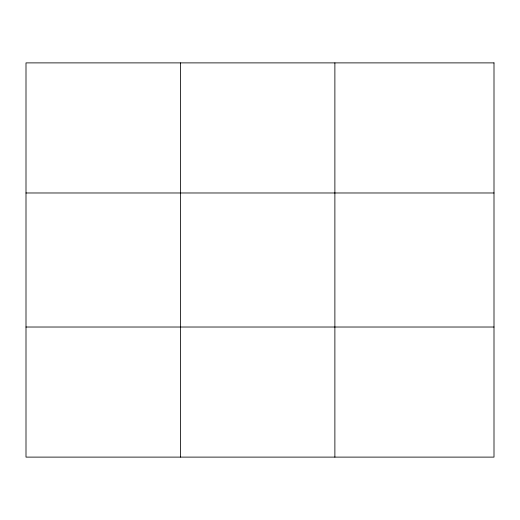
<?xml version="1.0" encoding="UTF-8"?>
<svg xmlns="http://www.w3.org/2000/svg" width="520" height="520" viewBox="0 0 520 520"><rect width="100%" height="100%" fill="white"/><g stroke="black" fill="none" stroke-linecap="round" stroke-linejoin="round"><path stroke-width="0.78" d="M180.44 62.888L180.44 457.113M334.88 62.888L334.88 457.113M26 192.978L494 192.978M26 327.022L494 327.022M494 62.888L494 457.113L26 457.113L26 62.888L494 62.888"/></g></svg>
